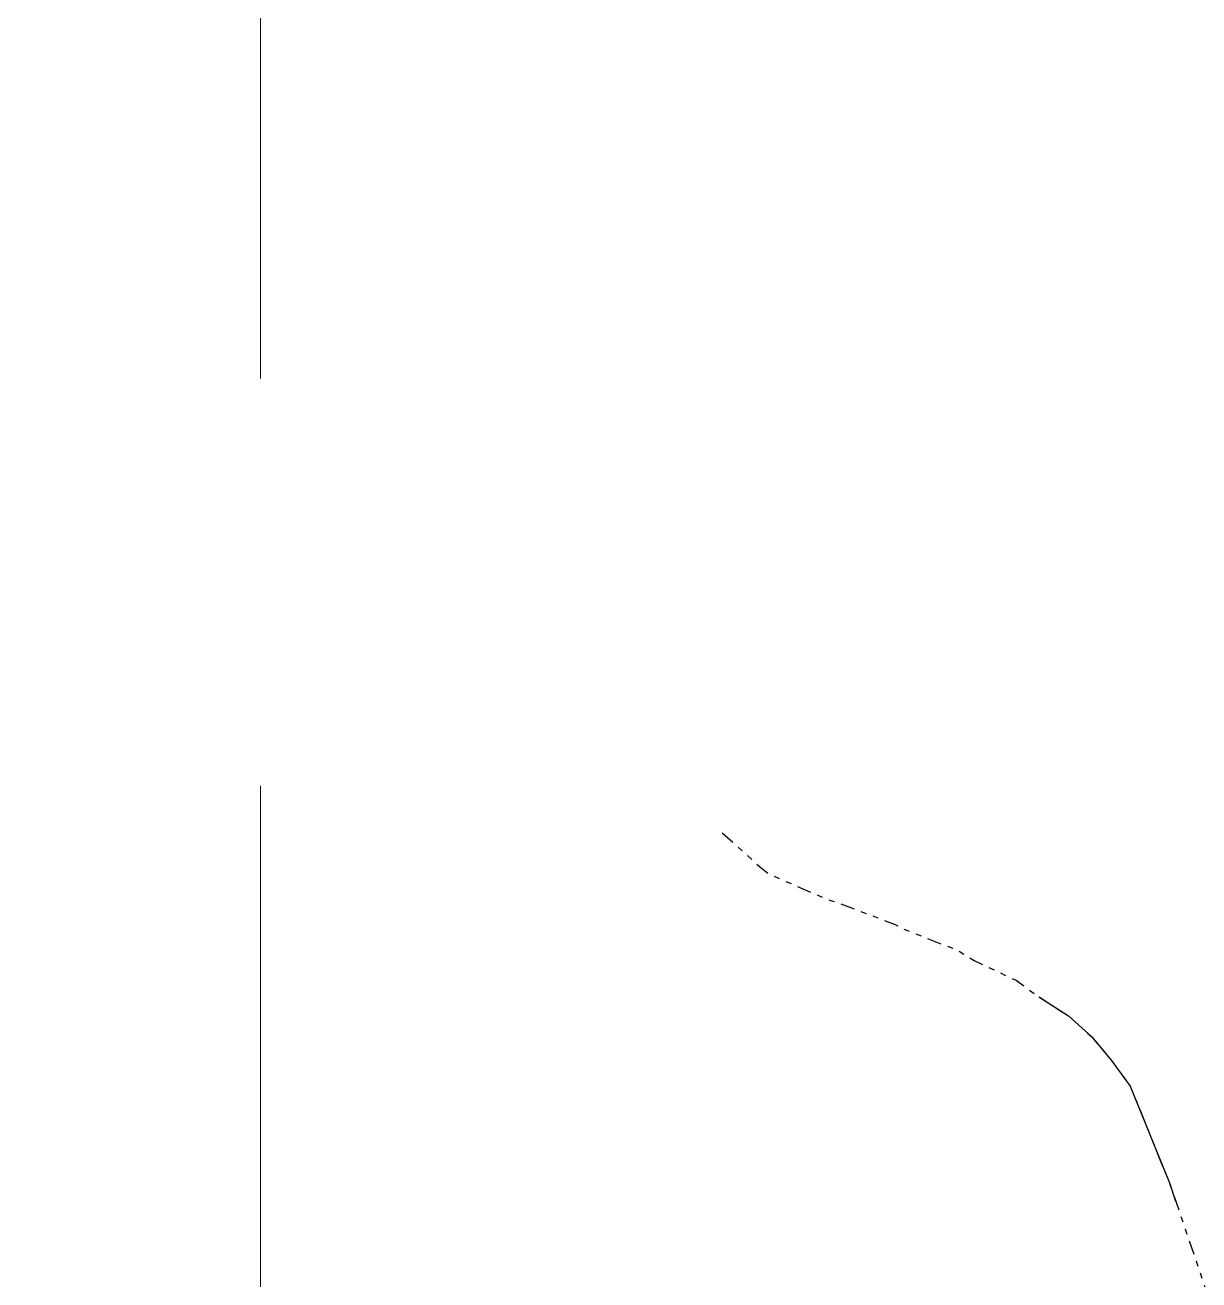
# Model space of a CAD drawing. Header units: feet. Extents: x 2175025 to 2179063, y 467811 to 470338.
# Drawn here: x 2176157.54 to 2176178.24, y 470090.13 to 470112.27 of the extents above; entities that cross this region are included whole.
import ezdxf

# ---------------------------------------------------------------- set-up
doc = ezdxf.new("R2010")
doc.units = ezdxf.units.FT
doc.header["$LTSCALE"] = 0.5
doc.header["$MEASUREMENT"] = 0
doc.linetypes.add('DIVIDE', pattern=[1.25, 0.5, -0.25, 0, -0.25, 0, -0.25])
doc.linetypes.add('HIDDEN', pattern=[0.375, 0.25, -0.125])
for name, color, linetype in [('EC', 35, 'DIVIDE'), ('GRID', 254, 'HIDDEN'), ('Road Bush Tollway Approximate', 4, 'CONTINUOUS')]:
    doc.layers.add(name, color=color, linetype=linetype)

msp = doc.modelspace()

# ---------------------------------------------------------------- linework, layer by layer
at = {"layer": 'EC', "color": 43, "elevation": 430, "flags": 128}
msp.add_lwpolyline([(2176169.833, 470098.021), (2176170.492, 470097.425), (2176170.649, 470097.295), (2176171.696, 470096.841), (2176171.743, 470096.827), (2176171.969, 470096.75), (2176172.885, 470096.404), (2176173.023, 470096.324), (2176173.989, 470095.946), (2176174.274, 470095.766), (2176175.017, 470095.417), (2176175.398, 470095.139), (2176175.939, 470094.79), (2176176.351, 470094.419), (2176176.695, 470094.006), (2176177.029, 470093.551), (2176177.721, 470091.844), (2176178.294, 470090.161), (2176178.823, 470088.592), (2176179.314, 470086.639), (2176179.664, 470085.404), (2176180.115, 470082.999), (2176180.287, 470082.27), (2176180.7, 470079.242), (2176180.711, 470079.185), (2176180.732, 470078.962), (2176180.913, 470076.154), (2176180.907, 470075.28), (2176181.001, 470073.152), (2176181.065, 470071.292), (2176181.153, 470070.134), (2176181.174, 470067.405), (2176181.196, 470067.037), (2176181.149, 470065.726), (2176181.021, 470063.993), (2176180.954, 470063.403), (2176181.084, 470060.891), (2176181.146, 470059.61), (2176181.25, 470059.039), (2176181.35, 470058.346), (2176181.458, 470057.605), (2176181.516, 470057.062), (2176181.638, 470056.146), (2176181.684, 470055.779), (2176181.851, 470054.717), (2176181.96, 470054.485), (2176182.562, 470053.292), (2176182.774, 470053.115), (2176183.788, 470052.331), (2176184.337, 470052.051), (2176185.262, 470051.594), (2176186.317, 470051.157), (2176186.812, 470050.925), (2176188.297, 470050.263), (2176188.337, 470050.233), (2176188.557, 470050.08), (2176189.555, 470049.265), (2176189.714, 470049.139), (2176192.212, 470046.561), (2176192.446, 470046.305), (2176195.105, 470043.672), (2176195.25, 470043.499), (2176196.34, 470042.199)], dxfattribs=at)
at = {"layer": 'EC', "color": 43, "linetype": 'Continuous', "elevation": 430, "flags": 128}
msp.add_lwpolyline([(2176175.418, 470095.126), (2176175.939, 470094.79), (2176176.351, 470094.419), (2176176.695, 470094.006), (2176177.029, 470093.551), (2176177.721, 470091.844), (2176177.83, 470091.522)], dxfattribs=at)
at = {"layer": 'GRID', "color": 252, "linetype": 'HIDDEN', "lineweight": 0, "ltscale": 115}
msp.add_line((2176161.689, 470271.351), (2176161.689, 468066.073), dxfattribs=at)
at = {"layer": 'Road Bush Tollway Approximate', "color": 7}
for centre, radius, start, end in [((2174448.305, 468713.035, -18.307), 2093.6, 30.539066, 46.28453), ((2174448.305, 468713.035, -18.307), 2057.855, 30.539066, 46.28453), ((2170487.601, 465942.941, -18.307), 6863.021, 34.196165, 38.3416675)]:
    msp.add_arc(centre, radius, start, end, dxfattribs=at)

doc.saveas('drawing.dxf')
